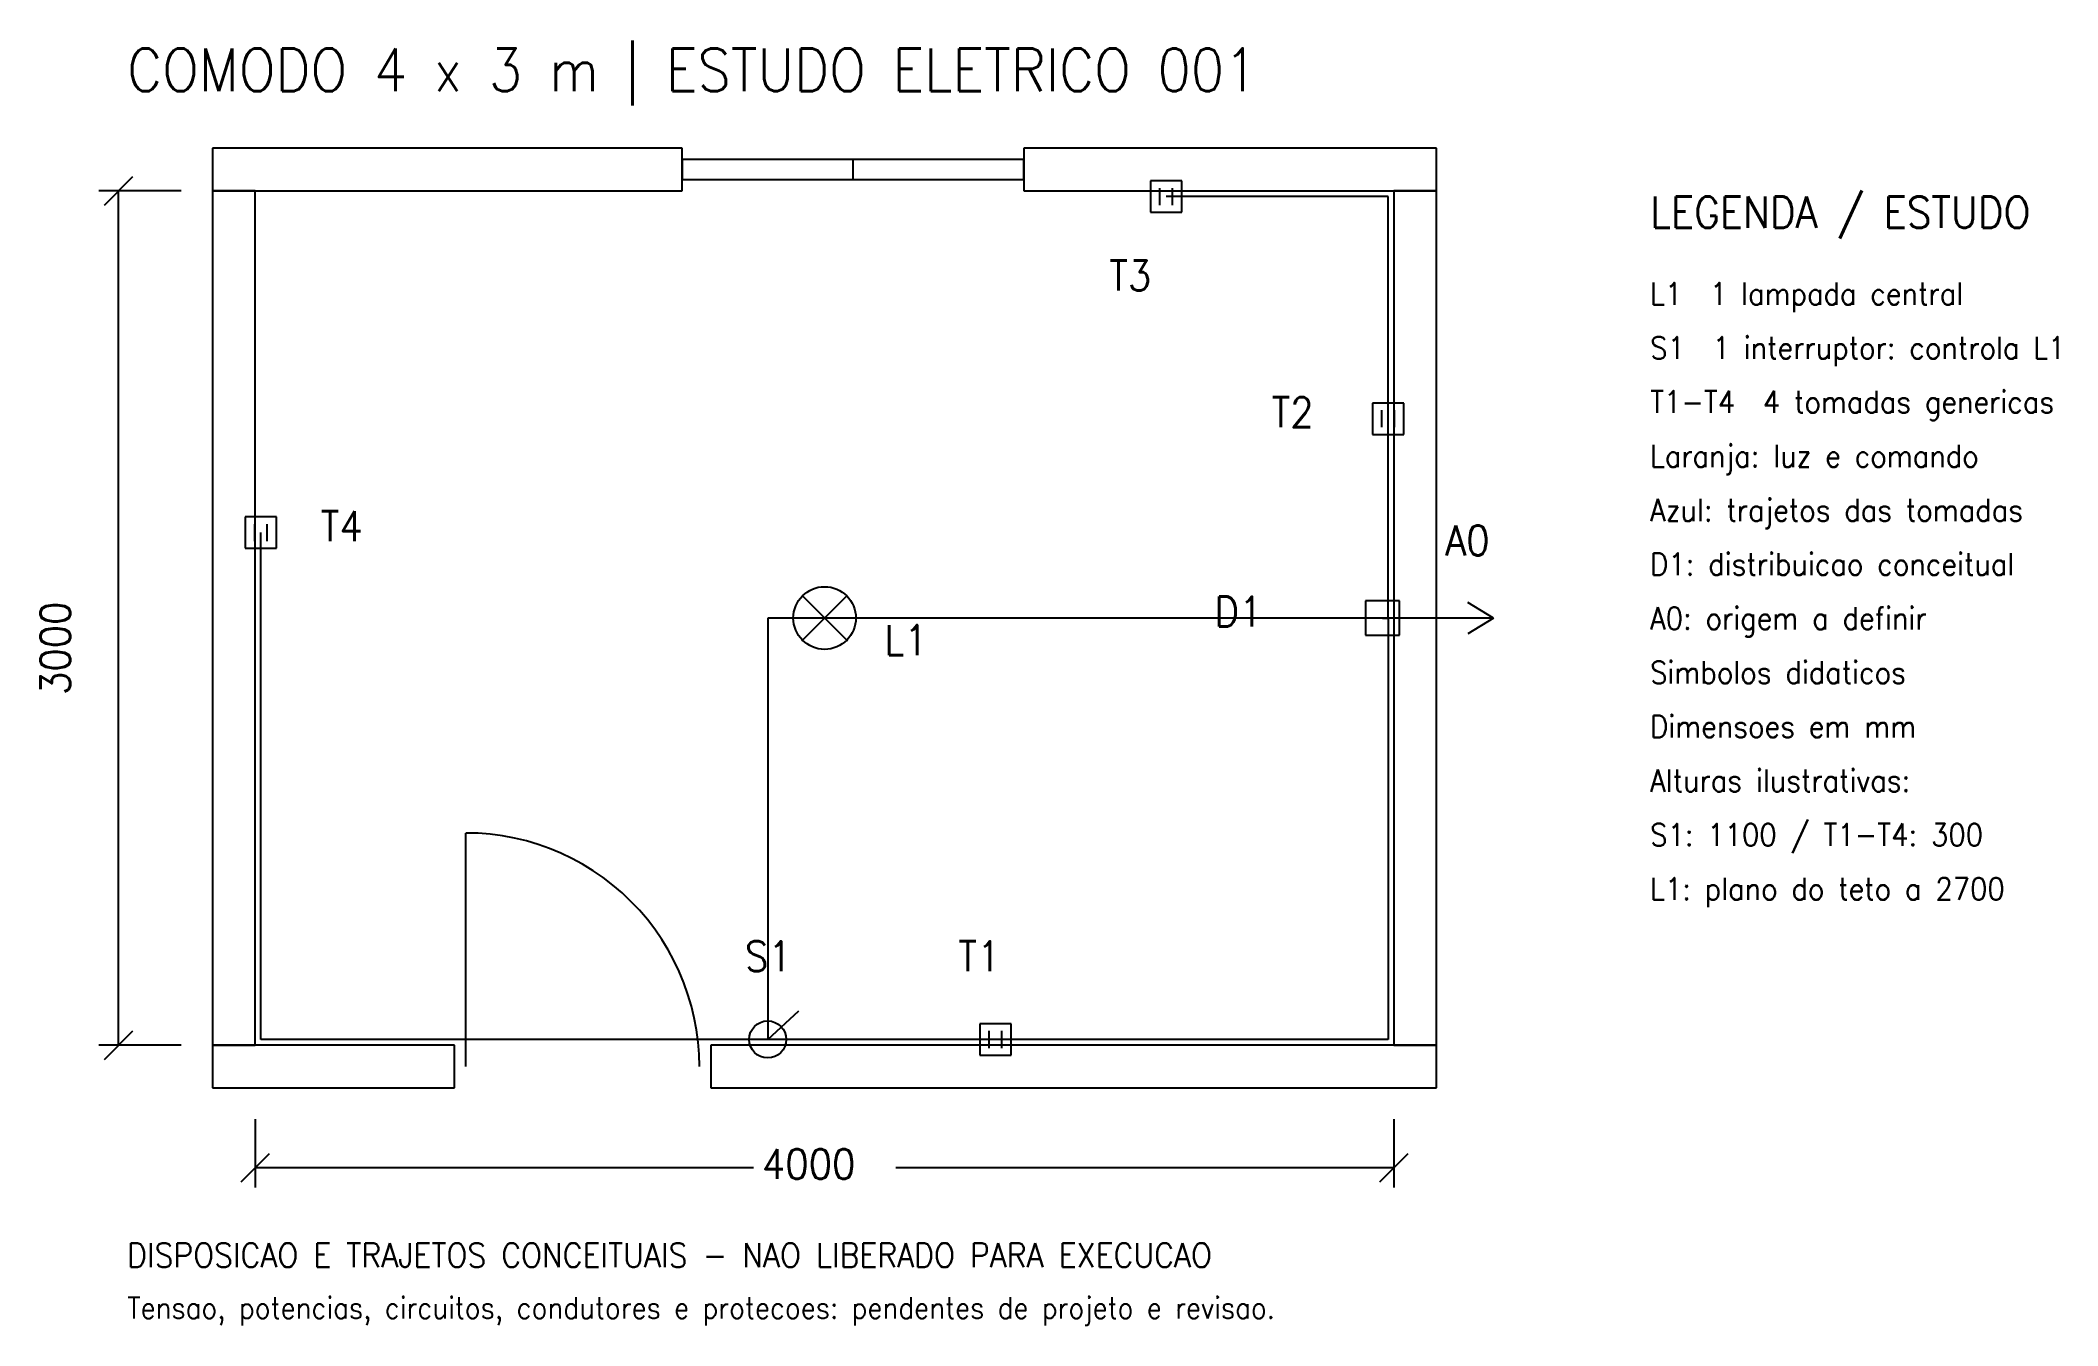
# Model space of a CAD drawing. Extents: x -755 to 6331, y -985 to 3529.
import ezdxf

# ---------------------------------------------------------------- set-up
doc = ezdxf.new("R2010")
doc.units = 0
for name, color, linetype in [('ARQUITETURA', 8, 'CONTINUOUS'), ('COTAS', 8, 'CONTINUOUS'), ('ILUMINACAO', 30, 'CONTINUOUS'), ('PENDENCIAS', 1, 'CONTINUOUS'), ('TEXTOS', 7, 'CONTINUOUS'), ('TOMADAS', 5, 'CONTINUOUS')]:
    doc.layers.add(name, color=color, linetype=linetype)
doc.styles.get("Standard").update_dxf_attribs({"font": 'STANDARD'})

msp = doc.modelspace()

# ---------------------------------------------------------------- linework, layer by layer
at = {"layer": 'ARQUITETURA'}
for p, q in [((1500, 3150), (-150, 3150)), ((-150, 3150), (-150, 3000)), ((1500, 3000), (1500, 3150)), ((4150, 3150), (2700, 3150)), ((2700, 3150), (2700, 3000)), ((4150, 3000), (4150, 3150)), ((2700, 3110), (1500, 3110)), ((1500, 3110), (1500, 3040)), ((2100, 3040), (2100, 3110)), ((2700, 3040), (2700, 3110)), ((0, 3000), (-150, 3000)), ((-150, 3000), (-150, 0)), ((-150, 3000), (1500, 3000)), ((0, 0), (0, 3000)), ((1500, 3040), (2700, 3040)), ((2700, 3000), (4150, 3000)), ((4150, 3000), (4000, 3000)), ((4000, 3000), (4000, 0)), ((4150, 0), (4150, 3000)), ((740, -75), (740, 745)), ((782.9, 743.9), (740, 745)), ((825.7, 740.5), (782.9, 743.9)), ((868.3, 734.9), (825.7, 740.5)), ((910.5, 727.1), (868.3, 734.9)), ((952.2, 717.1), (910.5, 727.1)), ((993.4, 704.9), (952.2, 717.1)), ((1033.9, 690.5), (993.4, 704.9)), ((1073.5, 674.1), (1033.9, 690.5)), ((1112.3, 655.6), (1073.5, 674.1)), ((1150, 635.1), (1112.3, 655.6)), ((1186.6, 612.7), (1150, 635.1)), ((1222, 588.4), (1186.6, 612.7)), ((1256, 562.3), (1222, 588.4)), ((1288.7, 534.4), (1256, 562.3)), ((1319.8, 504.8), (1288.7, 534.4)), ((1349.4, 473.7), (1319.8, 504.8)), ((1377.3, 441), (1349.4, 473.7)), ((1403.4, 407), (1377.3, 441)), ((1427.7, 371.6), (1403.4, 407)), ((1450.1, 335), (1427.7, 371.6)), ((1470.6, 297.3), (1450.1, 335)), ((1489.1, 258.5), (1470.6, 297.3)), ((1505.5, 218.9), (1489.1, 258.5)), ((1519.9, 178.4), (1505.5, 218.9)), ((1532.1, 137.2), (1519.9, 178.4)), ((1542.1, 95.5), (1532.1, 137.2)), ((1549.9, 53.3), (1542.1, 95.5)), ((-150, 0), (0, 0)), ((700, 0), (-150, 0)), ((-150, 0), (-150, -150)), ((700, -150), (700, 0)), ((1555.5, 10.7), (1549.9, 53.3)), ((1558.9, -32.1), (1555.5, 10.7)), ((4150, 0), (1600, 0)), ((1600, 0), (1600, -150)), ((4000, 0), (4150, 0)), ((4150, -150), (4150, 0)), ((1560, -75), (1558.9, -32.1)), ((-150, -150), (700, -150)), ((1600, -150), (4150, -150))]:
    msp.add_line(p, q, dxfattribs=at)
at = {"layer": 'COTAS'}
for p, q in [((-530, 2950), (-430, 3050)), ((-260, 3000), (-550, 3000)), ((-480, 0), (-480, 3000)), ((-260, 0), (-550, 0)), ((-530, -50), (-430, 50)), ((0, -260), (0, -500)), ((4000, -260), (4000, -500)), ((-50, -480), (50, -380)), ((3950, -480), (4050, -380)), ((0, -430), (1750, -430)), ((2250, -430), (4000, -430))]:
    msp.add_line(p, q, dxfattribs=at)
at = {"layer": 'ILUMINACAO'}
for p, q in [((1920, 1420), (2080, 1580)), ((1920, 1580), (2080, 1420)), ((2000, 1500), (1800, 1500)), ((1800, 1500), (1800, 20)), ((3960, 1500), (2000, 1500)), ((1800, 20), (1910, 120))]:
    msp.add_line(p, q, dxfattribs=at)
for centre, radius in [((2000, 1500), 110), ((1800, 20), 65)]:
    msp.add_circle(centre, radius, dxfattribs=at)
at = {"layer": 'PENDENCIAS'}
for p, q in [((4020, 1560), (3900, 1560)), ((3900, 1560), (3900, 1440)), ((4020, 1440), (4020, 1560)), ((4350, 1500), (3960, 1500)), ((4350, 1500), (4260, 1555)), ((4350, 1500), (4260, 1445)), ((3900, 1440), (4020, 1440))]:
    msp.add_line(p, q, dxfattribs=at)
at = {"layer": 'TOMADAS'}
for p, q in [((3255, 3035), (3145, 3035)), ((3145, 3035), (3145, 2925)), ((3178, 2950), (3178, 3010)), ((3980, 2980), (3200, 2980)), ((3222, 2950), (3222, 3010)), ((3255, 2925), (3255, 3035)), ((3980, 1500), (3980, 2980)), ((3145, 2925), (3255, 2925)), ((4035, 2255), (3925, 2255)), ((3925, 2255), (3925, 2145)), ((3958, 2170), (3958, 2230)), ((3980, 1500), (3980, 2200)), ((4002, 2170), (4002, 2230)), ((4035, 2145), (4035, 2255)), ((3925, 2145), (4035, 2145)), ((75, 1855), (-35, 1855)), ((-35, 1855), (-35, 1745)), ((75, 1745), (75, 1855)), ((-2, 1770), (-2, 1830)), ((20, 20), (20, 1800)), ((42, 1770), (42, 1830)), ((-35, 1745), (75, 1745)), ((3960, 1500), (3980, 1500)), ((3980, 1500), (3980, 20)), ((2655, 75), (2545, 75)), ((2545, 75), (2545, -35)), ((2655, -35), (2655, 75)), ((3980, 20), (20, 20)), ((2578, -10), (2578, 50)), ((3980, 20), (2600, 20)), ((2622, -10), (2622, 50)), ((2545, -35), (2655, -35))]:
    msp.add_line(p, q, dxfattribs=at)

# ---------------------------------------------------------------- texts
at = {"layer": 'COTAS'}
msp.add_text('3000', height=105, rotation=90, dxfattribs=at).set_placement((-650, 1230))
msp.add_text('4000', height=105, dxfattribs=at).set_placement((1780, -470))
at = {"layer": 'ILUMINACAO'}
for s, p in [('L1  1 lampada central', (4900, 2600)), ('S1  1 interruptor: controla L1', (4900, 2410)), ('Laranja: luz e comando', (4900, 2030))]:
    msp.add_text(s, height=78, dxfattribs=at).set_placement(p)
at = {"layer": 'PENDENCIAS'}
for s, p in [('D1: distribuicao conceitual', (4900, 1650)), ('A0: origem a definir', (4900, 1460))]:
    msp.add_text(s, height=78, dxfattribs=at).set_placement(p)
at = {"layer": 'TEXTOS'}
for s, height, p in [('COMODO 4 x 3 m | ESTUDO ELETRICO 001', 150, (-450, 3350)), ('LEGENDA / ESTUDO', 110, (4900, 2870)), ('T3', 105, (3000, 2650)), ('T2', 105, (3570, 2170)), ('T4', 105, (230, 1770)), ('A0', 105, (4180, 1720)), ('D1', 105, (3370, 1470)), ('L1', 105, (2210, 1370)), ('Simbolos didaticos', 78, (4900, 1270)), ('Dimensoes em mm', 78, (4900, 1080)), ('Alturas ilustrativas:', 78, (4900, 890)), ('S1: 1100 / T1-T4: 300', 78, (4900, 700)), ('L1: plano do teto a 2700', 78, (4900, 510)), ('S1', 105, (1720, 260)), ('T1', 105, (2470, 260)), ('DISPOSICAO E TRAJETOS CONCEITUAIS - NAO LIBERADO PARA EXECUCAO', 85, (-450, -780)), ('Tensao, potencias, circuitos, condutores e protecoes: pendentes de projeto e revisao.', 75, (-450, -960))]:
    msp.add_text(s, height=height, dxfattribs=at).set_placement(p)
at = {"layer": 'TOMADAS'}
for s, p in [('T1-T4  4 tomadas genericas', (4900, 2220)), ('Azul: trajetos das tomadas', (4900, 1840))]:
    msp.add_text(s, height=78, dxfattribs=at).set_placement(p)

doc.saveas('drawing.dxf')
